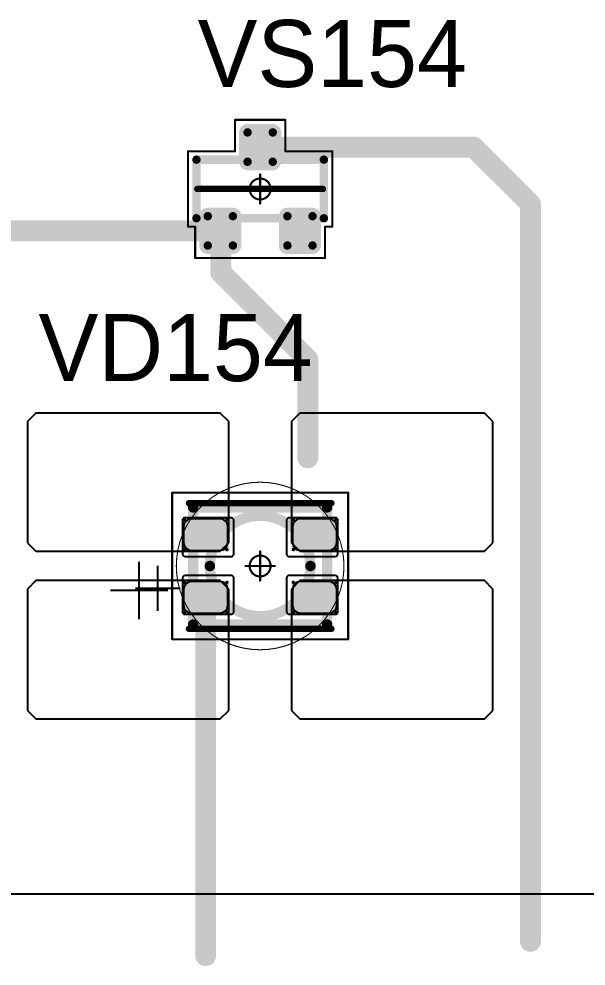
# Model space of a CAD drawing. Header units: millimetres. Extents: x 0 to 400, y 0 to 514.
# Drawn here: x 194.25 to 207.78, y 22.95 to 45.56 of the extents above; entities that cross this region are included whole.
import ezdxf

# ---------------------------------------------------------------- set-up
doc = ezdxf.new("R2010")
doc.units = ezdxf.units.MM
for name, color, linetype in [('Mechanical13', 56, 'Continuous'), ('Mechanical15', 56, 'Continuous'), ('Mechanical2', 216, 'Continuous'), ('TopLayer', 1, 'Continuous'), ('TopOverlay', 2, 'Continuous'), ('TopPaste', 8, 'Continuous'), ('TopSolder', 216, 'Continuous')]:
    doc.layers.add(name, color=color, linetype=linetype)

# ---------------------------------------------------------------- blocks, each defined once
blk = doc.blocks.new('SOT23_28')
at = {"layer": 'Mechanical13', "const_width": 0.2}
for points in [[(0.7, 1.52), (-0.7, 1.52)], [(-0.7, 1.52), (-0.7, -1.52)], [(0.7, 1.52), (0.7, -1.52)], [(-0.7, -1.52), (0.7, -1.52)]]:
    blk.add_lwpolyline(points, dxfattribs=at)
at = {"layer": 'Mechanical13', "const_width": 0.1}
for points in [[(-0.75, 1.52, 1), (-0.65, 1.52, 1)], [(-0.75, 1.52, 1), (-0.65, 1.52, 1)], [(0.65, 1.52, 1), (0.75, 1.52, 1)], [(0.65, 1.52, 1), (0.75, 1.52, 1)], [(-0.75, -1.52, 1), (-0.65, -1.52, 1)], [(-0.75, -1.52, 1), (-0.65, -1.52, 1)], [(0.65, -1.52, 1), (0.75, -1.52, 1)], [(0.65, -1.52, 1), (0.75, -1.52, 1)]]:
    blk.add_lwpolyline(points, format="xyb", close=True, dxfattribs=at)
at = {"layer": 'Mechanical15', "const_width": 0.05}
for points in [[(-0.9, 1.72), (-0.9, 1.55)], [(-0.9, 1.72), (0.9, 1.72)], [(0.9, 1.72), (0.9, 0.6)], [(-1.65, 1.55), (-1.65, -1.55)], [(-1.65, 1.55), (-0.9, 1.55)], [(0.9, 0.6), (1.65, 0.6)], [(1.65, 0.6), (1.65, -0.6)], [(0, 0.35), (0, -0.35)], [(0.35, 0), (-0.35, 0)], [(0.9, -0.6), (1.65, -0.6)], [(0.9, -0.6), (0.9, -1.72)], [(-1.65, -1.55), (-0.9, -1.55)], [(-0.9, -1.55), (-0.9, -1.72)], [(-0.9, -1.72), (0.9, -1.72)]]:
    blk.add_lwpolyline(points, dxfattribs=at)
at = {"layer": 'Mechanical15'}
for points, const_width in [([(-0.913, 1.72, 1), (-0.888, 1.72, 1)], 0.025), ([(-0.913, 1.72, 1), (-0.888, 1.72, 1)], 0.025), ([(0.888, 1.72, 1), (0.913, 1.72, 1)], 0.025), ([(0.888, 1.72, 1), (0.913, 1.72, 1)], 0.025), ([(-1.662, 1.55, 1), (-1.637, 1.55, 1)], 0.025), ([(-1.662, 1.55, 1), (-1.637, 1.55, 1)], 0.025), ([(-0.913, 1.55, 1), (-0.888, 1.55, 1)], 0.025), ([(-0.913, 1.55, 1), (-0.888, 1.55, 1)], 0.025), ([(0.888, 0.6, 1), (0.913, 0.6, 1)], 0.025), ([(0.888, 0.6, 1), (0.913, 0.6, 1)], 0.025), ([(1.637, 0.6, 1), (1.662, 0.6, 1)], 0.025), ([(1.637, 0.6, 1), (1.662, 0.6, 1)], 0.025), ([(0.25, 0, 1), (-0.25, 0, 1)], 0.05), ([(-0.012, 0.35, 1), (0.012, 0.35, 1)], 0.025), ([(-0.362, 0, 1), (-0.337, 0, 1)], 0.025), ([(-0.262, 0, 1), (-0.238, 0, 1)], 0.025), ([(0.238, 0, 1), (0.262, 0, 1)], 0.025), ([(0.337, 0, 1), (0.362, 0, 1)], 0.025), ([(-0.012, -0.35, 1), (0.012, -0.35, 1)], 0.025), ([(0.888, -0.6, 1), (0.913, -0.6, 1)], 0.025), ([(0.888, -0.6, 1), (0.913, -0.6, 1)], 0.025), ([(1.637, -0.6, 1), (1.662, -0.6, 1)], 0.025), ([(1.637, -0.6, 1), (1.662, -0.6, 1)], 0.025), ([(-1.662, -1.55, 1), (-1.637, -1.55, 1)], 0.025), ([(-1.662, -1.55, 1), (-1.637, -1.55, 1)], 0.025), ([(-0.913, -1.55, 1), (-0.888, -1.55, 1)], 0.025), ([(-0.913, -1.55, 1), (-0.888, -1.55, 1)], 0.025), ([(-0.913, -1.72, 1), (-0.888, -1.72, 1)], 0.025), ([(-0.913, -1.72, 1), (-0.888, -1.72, 1)], 0.025), ([(0.888, -1.72, 1), (0.913, -1.72, 1)], 0.025), ([(0.888, -1.72, 1), (0.913, -1.72, 1)], 0.025)]:
    blk.add_lwpolyline(points, format="xyb", close=True, dxfattribs=dict(at, const_width=const_width))
at = {"layer": 'TopLayer', "const_width": 0.1}
for points in [[(-1.4, 1.25, 1), (-1.3, 1.25, 1)], [(-0.7, 1.25, 1), (-0.6, 1.25, 1)], [(-1.4, 0.65, 1), (-1.3, 0.65, 1)], [(-0.7, 0.65, 1), (-0.6, 0.65, 1)], [(0.6, 0.3, 1), (0.7, 0.3, 1)], [(1.3, 0.3, 1), (1.4, 0.3, 1)], [(0.6, -0.3, 1), (0.7, -0.3, 1)], [(1.3, -0.3, 1), (1.4, -0.3, 1)], [(-1.4, -0.65, 1), (-1.3, -0.65, 1)], [(-0.7, -0.65, 1), (-0.6, -0.65, 1)], [(-1.4, -1.25, 1), (-1.3, -1.25, 1)], [(-0.7, -1.25, 1), (-0.6, -1.25, 1)]]:
    blk.add_lwpolyline(points, format="xyb", close=True, dxfattribs=at)
at = {"layer": 'TopLayer'}
for points in [[(-1.45, 1.25), (-1.45, 0.65), (-0.55, 1.25), (-0.55, 0.65)], [(-1.35, 1.35), (-1.35, 0.55), (-0.65, 1.35), (-0.65, 0.55)], [(0.55, 0.3), (0.55, -0.3), (1.45, 0.3), (1.45, -0.3)], [(0.65, 0.4), (0.65, -0.4), (1.35, 0.4), (1.35, -0.4)], [(-1.45, -0.65), (-1.45, -1.25), (-0.55, -0.65), (-0.55, -1.25)], [(-1.35, -0.55), (-1.35, -1.35), (-0.65, -0.55), (-0.65, -1.35)]]:
    blk.add_solid(points, dxfattribs=at)
at = {"layer": 'TopOverlay', "const_width": 0.15}
blk.add_lwpolyline([(0, 1.5), (0, -1.5)], dxfattribs=at)
at = {"layer": 'TopOverlay', "const_width": 0.075}
for points in [[(-0.038, 1.5, 1), (0.038, 1.5, 1)], [(-0.038, -1.5, 1), (0.038, -1.5, 1)]]:
    blk.add_lwpolyline(points, format="xyb", close=True, dxfattribs=at)
at = {"layer": 'TopPaste', "const_width": 0.075}
for points in [[(-1.387, 1.25, 1), (-1.313, 1.25, 1)], [(-0.687, 1.25, 1), (-0.613, 1.25, 1)], [(-1.387, 0.65, 1), (-1.313, 0.65, 1)], [(-0.687, 0.65, 1), (-0.613, 0.65, 1)], [(0.613, 0.3, 1), (0.687, 0.3, 1)], [(1.312, 0.3, 1), (1.387, 0.3, 1)], [(0.613, -0.3, 1), (0.687, -0.3, 1)], [(1.312, -0.3, 1), (1.387, -0.3, 1)], [(-1.387, -0.65, 1), (-1.313, -0.65, 1)], [(-0.687, -0.65, 1), (-0.613, -0.65, 1)], [(-1.387, -1.25, 1), (-1.313, -1.25, 1)], [(-0.687, -1.25, 1), (-0.613, -1.25, 1)]]:
    blk.add_lwpolyline(points, format="xyb", close=True, dxfattribs=at)
at = {"layer": 'TopPaste'}
for points in [[(-1.425, 1.25), (-1.425, 0.65), (-0.575, 1.25), (-0.575, 0.65)], [(-1.35, 1.325), (-1.35, 0.575), (-0.65, 1.325), (-0.65, 0.575)], [(0.575, 0.3), (0.575, -0.3), (1.425, 0.3), (1.425, -0.3)], [(0.65, 0.375), (0.65, -0.375), (1.35, 0.375), (1.35, -0.375)], [(-1.425, -0.65), (-1.425, -1.25), (-0.575, -0.65), (-0.575, -1.25)], [(-1.35, -0.575), (-1.35, -1.325), (-0.65, -0.575), (-0.65, -1.325)]]:
    blk.add_solid(points, dxfattribs=at)
at = {"layer": 'TopSolder', "const_width": 0.202}
for points in [[(-1.451, 1.25, 1), (-1.249, 1.25, 1)], [(-0.751, 1.25, 1), (-0.549, 1.25, 1)], [(-1.451, 0.65, 1), (-1.249, 0.65, 1)], [(-0.751, 0.65, 1), (-0.549, 0.65, 1)], [(0.549, 0.3, 1), (0.751, 0.3, 1)], [(1.249, 0.3, 1), (1.451, 0.3, 1)], [(0.549, -0.3, 1), (0.751, -0.3, 1)], [(1.249, -0.3, 1), (1.451, -0.3, 1)], [(-1.451, -0.65, 1), (-1.249, -0.65, 1)], [(-0.751, -0.65, 1), (-0.549, -0.65, 1)], [(-1.451, -1.25, 1), (-1.249, -1.25, 1)], [(-0.751, -1.25, 1), (-0.549, -1.25, 1)]]:
    blk.add_lwpolyline(points, format="xyb", close=True, dxfattribs=at)
at = {"layer": 'TopSolder'}
for points in [[(-1.35, 1.452), (-1.35, 0.448), (-0.65, 1.452), (-0.65, 0.448)], [(-1.552, 1.25), (-1.552, 0.65), (-0.448, 1.25), (-0.448, 0.65)], [(0.65, 0.502), (0.65, -0.502), (1.35, 0.502), (1.35, -0.502)], [(0.448, 0.3), (0.448, -0.3), (1.552, 0.3), (1.552, -0.3)], [(-1.35, -0.448), (-1.35, -1.452), (-0.65, -0.448), (-0.65, -1.452)], [(-1.552, -0.65), (-1.552, -1.25), (-0.448, -0.65), (-0.448, -1.25)]]:
    blk.add_solid(points, dxfattribs=at)
blk = doc.blocks.new('E65F_201')
at = {"layer": 'Mechanical13'}
for p, q in [((2.441, 1.071), (2.441, 0)), ((1.905, 0.536), (2.976, 0.536))]:
    blk.add_line(p, q, dxfattribs=at)
at = {"layer": 'Mechanical13', "const_width": 0.25}
for points in [[(-1.6, 1.4), (-1.6, -1.4)], [(1.6, 1.4), (-1.6, 1.4)], [(1.6, -1.4), (1.6, 1.4)], [(1.6, -1.4), (-1.6, -1.4)]]:
    blk.add_lwpolyline(points, dxfattribs=at)
at = {"layer": 'Mechanical13'}
for points, const_width in [([(-1.663, 1.4, 1), (-1.538, 1.4, 1)], 0.125), ([(-1.663, 1.4, 1), (-1.538, 1.4, 1)], 0.125), ([(1.537, 1.4, 1), (1.662, 1.4, 1)], 0.125), ([(1.537, 1.4, 1), (1.662, 1.4, 1)], 0.125), ([(1.2, 0, 1), (-1.2, 0, 1)], 0.25), ([(-1.263, 0, 1), (-1.138, 0, 1)], 0.125), ([(1.137, 0, 1), (1.262, 0, 1)], 0.125), ([(-1.663, -1.4, 1), (-1.538, -1.4, 1)], 0.125), ([(-1.663, -1.4, 1), (-1.538, -1.4, 1)], 0.125), ([(1.537, -1.4, 1), (1.662, -1.4, 1)], 0.125), ([(1.537, -1.4, 1), (1.662, -1.4, 1)], 0.125)]:
    blk.add_lwpolyline(points, format="xyb", close=True, dxfattribs=dict(at, const_width=const_width))
at = {"layer": 'Mechanical15', "const_width": 0.05}
for points in [[(2.1, 1.75), (-2.1, 1.75)], [(-2.1, 1.75), (-2.1, -1.75)], [(2.1, -1.75), (2.1, 1.75)], [(0, 0.35), (0, -0.35)], [(0, 0.35), (0, -0.35)], [(0.35, 0), (-0.35, 0)], [(0.35, 0), (-0.35, 0)], [(2.1, -1.75), (-2.1, -1.75)]]:
    blk.add_lwpolyline(points, dxfattribs=at)
at = {"layer": 'Mechanical15'}
for points, const_width in [([(-2.113, 1.75, 1), (-2.088, 1.75, 1)], 0.025), ([(-2.113, 1.75, 1), (-2.088, 1.75, 1)], 0.025), ([(2.087, 1.75, 1), (2.112, 1.75, 1)], 0.025), ([(2.087, 1.75, 1), (2.112, 1.75, 1)], 0.025), ([(0.25, 0, 1), (-0.25, 0, 1)], 0.05), ([(0.25, 0, 1), (-0.25, 0, 1)], 0.05), ([(-0.013, 0.35, 1), (0.012, 0.35, 1)], 0.025), ([(-0.013, 0.35, 1), (0.012, 0.35, 1)], 0.025), ([(-0.363, 0, 1), (-0.338, 0, 1)], 0.025), ([(-0.363, 0, 1), (-0.338, 0, 1)], 0.025), ([(-0.263, 0, 1), (-0.238, 0, 1)], 0.025), ([(-0.263, 0, 1), (-0.238, 0, 1)], 0.025), ([(0.237, 0, 1), (0.262, 0, 1)], 0.025), ([(0.237, 0, 1), (0.262, 0, 1)], 0.025), ([(0.337, 0, 1), (0.362, 0, 1)], 0.025), ([(0.337, 0, 1), (0.362, 0, 1)], 0.025), ([(-0.013, -0.35, 1), (0.012, -0.35, 1)], 0.025), ([(-0.013, -0.35, 1), (0.012, -0.35, 1)], 0.025), ([(-2.113, -1.75, 1), (-2.088, -1.75, 1)], 0.025), ([(-2.113, -1.75, 1), (-2.088, -1.75, 1)], 0.025), ([(2.087, -1.75, 1), (2.112, -1.75, 1)], 0.025), ([(2.087, -1.75, 1), (2.112, -1.75, 1)], 0.025)]:
    blk.add_lwpolyline(points, format="xyb", close=True, dxfattribs=dict(at, const_width=const_width))
at = {"layer": 'TopLayer'}
for p, q in [((-5.35, 3.65), (-5.55, 3.45)), ((-0.95, 3.65), (-5.35, 3.65)), ((-5.35, 3.65), (-5.35, 3.65)), ((-0.75, 3.45), (-0.95, 3.65)), ((0.95, 3.65), (0.75, 3.45)), ((5.35, 3.65), (0.95, 3.65)), ((0.95, 3.65), (0.95, 3.65)), ((5.55, 3.45), (5.35, 3.65)), ((-5.55, 3.45), (-5.55, 3.45)), ((-5.55, 3.45), (-5.55, 0.55)), ((-0.75, 0.55), (-0.75, 3.45)), ((0.75, 3.45), (0.75, 3.45)), ((0.75, 3.45), (0.75, 0.55)), ((5.55, 0.55), (5.55, 3.45)), ((-5.55, 0.55), (-5.35, 0.35)), ((-0.95, 0.35), (-0.75, 0.55)), ((0.75, 0.55), (0.95, 0.35)), ((5.35, 0.35), (5.55, 0.55)), ((-5.35, 0.35), (-0.95, 0.35)), ((0.95, 0.35), (5.35, 0.35)), ((-5.35, -0.35), (-5.55, -0.55)), ((-0.95, -0.35), (-5.35, -0.35)), ((-5.35, -0.35), (-5.35, -0.35)), ((-0.75, -0.55), (-0.95, -0.35)), ((0.95, -0.35), (0.75, -0.55)), ((5.35, -0.35), (0.95, -0.35)), ((0.95, -0.35), (0.95, -0.35)), ((5.55, -0.55), (5.35, -0.35)), ((-5.55, -0.55), (-5.55, -0.55)), ((-5.55, -0.55), (-5.55, -3.45)), ((-0.75, -3.45), (-0.75, -0.55)), ((0.75, -0.55), (0.75, -0.55)), ((0.75, -0.55), (0.75, -3.45)), ((5.55, -3.45), (5.55, -0.55)), ((-5.55, -3.45), (-5.35, -3.65)), ((-0.95, -3.65), (-0.75, -3.45)), ((0.75, -3.45), (0.95, -3.65)), ((5.35, -3.65), (5.55, -3.45)), ((-5.35, -3.65), (-0.95, -3.65)), ((0.95, -3.65), (5.35, -3.65))]:
    blk.add_line(p, q, dxfattribs=at)
at = {"layer": 'TopLayer', "const_width": 0.04}
for points in [[(-1.83, 1.11, 1), (-1.79, 1.11, 1)], [(-0.81, 1.11, 1), (-0.77, 1.11, 1)], [(0.77, 1.11, 1), (0.81, 1.11, 1)], [(1.79, 1.11, 1), (1.83, 1.11, 1)], [(-1.83, 0.39, 1), (-1.79, 0.39, 1)], [(-0.81, 0.39, 1), (-0.77, 0.39, 1)], [(0.77, 0.39, 1), (0.81, 0.39, 1)], [(1.79, 0.39, 1), (1.83, 0.39, 1)], [(-1.83, -0.39, 1), (-1.79, -0.39, 1)], [(-0.81, -0.39, 1), (-0.77, -0.39, 1)], [(0.77, -0.39, 1), (0.81, -0.39, 1)], [(1.79, -0.39, 1), (1.83, -0.39, 1)], [(-1.83, -1.11, 1), (-1.79, -1.11, 1)], [(-0.81, -1.11, 1), (-0.77, -1.11, 1)], [(0.77, -1.11, 1), (0.81, -1.11, 1)], [(1.79, -1.11, 1), (1.83, -1.11, 1)]]:
    blk.add_lwpolyline(points, format="xyb", close=True, dxfattribs=at)
at = {"layer": 'TopLayer'}
for points in [[(-1.81, 1.15), (-1.81, 0.35), (-0.79, 1.15), (-0.79, 0.35)], [(0.79, 1.15), (0.79, 0.35), (1.81, 1.15), (1.81, 0.35)], [(-1.85, 1.11), (-1.85, 0.39), (-0.75, 1.11), (-0.75, 0.39)], [(0.75, 1.11), (0.75, 0.39), (1.85, 1.11), (1.85, 0.39)], [(-1.85, -0.39), (-1.85, -1.11), (-0.75, -0.39), (-0.75, -1.11)], [(-1.81, -0.35), (-1.81, -1.15), (-0.79, -0.35), (-0.79, -1.15)], [(0.75, -0.39), (0.75, -1.11), (1.85, -0.39), (1.85, -1.11)], [(0.79, -0.35), (0.79, -1.15), (1.81, -0.35), (1.81, -1.15)]]:
    blk.add_solid(points, dxfattribs=at)
at = {"layer": 'TopOverlay'}
for p, q in [((2.886, 1.271), (2.886, -0.1)), ((2.2, 0.586), (3.571, 0.586))]:
    blk.add_line(p, q, dxfattribs=at)
at = {"layer": 'TopOverlay', "const_width": 0.15}
for points in [[(1.7, 1.5), (-1.7, 1.5)], [(1.7, -1.5), (-1.7, -1.5)]]:
    blk.add_lwpolyline(points, dxfattribs=at)
at = {"layer": 'TopOverlay', "const_width": 0.075}
for points in [[(-1.738, 1.5, 1), (-1.663, 1.5, 1)], [(1.662, 1.5, 1), (1.737, 1.5, 1)], [(-1.738, -1.5, 1), (-1.663, -1.5, 1)], [(1.662, -1.5, 1), (1.737, -1.5, 1)]]:
    blk.add_lwpolyline(points, format="xyb", close=True, dxfattribs=at)
at = {"layer": 'TopPaste'}
for p, q in [((-1.814, 1.011), (-1.829, 0.938)), ((-1.829, 0.938), (-1.829, 0.562)), ((-1.773, 1.073), (-1.814, 1.011)), ((-1.711, 1.114), (-1.773, 1.073)), ((-1.638, 1.129), (-1.711, 1.114)), ((-0.963, 1.129), (-1.638, 1.129)), ((-0.889, 1.114), (-0.963, 1.129)), ((-0.827, 1.073), (-0.889, 1.114)), ((-0.786, 1.011), (-0.827, 1.073)), ((-0.771, 0.938), (-0.786, 1.011)), ((-0.771, 0.562), (-0.771, 0.938)), ((0.786, 1.011), (0.771, 0.938)), ((0.771, 0.938), (0.771, 0.562)), ((0.827, 1.073), (0.786, 1.011)), ((0.889, 1.114), (0.827, 1.073)), ((0.962, 1.129), (0.889, 1.114)), ((1.637, 1.129), (0.962, 1.129)), ((1.711, 1.114), (1.637, 1.129)), ((1.773, 1.073), (1.711, 1.114)), ((1.814, 1.011), (1.773, 1.073)), ((1.829, 0.938), (1.814, 1.011)), ((1.829, 0.562), (1.829, 0.938)), ((-1.829, 0.562), (-1.814, 0.489)), ((-1.814, 0.489), (-1.773, 0.427)), ((-0.827, 0.427), (-0.786, 0.489)), ((-0.786, 0.489), (-0.771, 0.562)), ((0.771, 0.562), (0.786, 0.489)), ((0.786, 0.489), (0.827, 0.427)), ((1.773, 0.427), (1.814, 0.489)), ((1.814, 0.489), (1.829, 0.562)), ((-1.773, 0.427), (-1.711, 0.386)), ((-1.711, 0.386), (-1.638, 0.371)), ((-1.638, 0.371), (-0.963, 0.371)), ((-0.963, 0.371), (-0.889, 0.386)), ((-0.889, 0.386), (-0.827, 0.427)), ((0.827, 0.427), (0.889, 0.386)), ((0.889, 0.386), (0.962, 0.371)), ((0.962, 0.371), (1.637, 0.371)), ((1.637, 0.371), (1.711, 0.386)), ((1.711, 0.386), (1.773, 0.427)), ((-1.773, -0.427), (-1.814, -0.489)), ((-1.711, -0.386), (-1.773, -0.427)), ((-1.638, -0.371), (-1.711, -0.386)), ((-0.963, -0.371), (-1.638, -0.371)), ((-0.889, -0.386), (-0.963, -0.371)), ((-0.827, -0.427), (-0.889, -0.386)), ((-0.786, -0.489), (-0.827, -0.427)), ((0.827, -0.427), (0.786, -0.489)), ((0.889, -0.386), (0.827, -0.427)), ((0.962, -0.371), (0.889, -0.386)), ((1.637, -0.371), (0.962, -0.371)), ((1.711, -0.386), (1.637, -0.371)), ((1.773, -0.427), (1.711, -0.386)), ((1.814, -0.489), (1.773, -0.427)), ((-1.814, -0.489), (-1.829, -0.563)), ((-1.829, -0.563), (-1.829, -0.938)), ((-0.771, -0.563), (-0.786, -0.489)), ((-0.771, -0.938), (-0.771, -0.563)), ((0.786, -0.489), (0.771, -0.563)), ((0.771, -0.563), (0.771, -0.938)), ((1.829, -0.563), (1.814, -0.489)), ((1.829, -0.938), (1.829, -0.563)), ((-1.829, -0.938), (-1.814, -1.011)), ((-1.814, -1.011), (-1.773, -1.073)), ((-1.773, -1.073), (-1.711, -1.114)), ((-1.711, -1.114), (-1.638, -1.129)), ((-1.638, -1.129), (-0.963, -1.129)), ((-0.963, -1.129), (-0.889, -1.114)), ((-0.889, -1.114), (-0.827, -1.073)), ((-0.827, -1.073), (-0.786, -1.011)), ((-0.786, -1.011), (-0.771, -0.938)), ((0.771, -0.938), (0.786, -1.011)), ((0.786, -1.011), (0.827, -1.073)), ((0.827, -1.073), (0.889, -1.114)), ((0.889, -1.114), (0.962, -1.129)), ((0.962, -1.129), (1.637, -1.129)), ((1.637, -1.129), (1.711, -1.114)), ((1.711, -1.114), (1.773, -1.073)), ((1.773, -1.073), (1.814, -1.011)), ((1.814, -1.011), (1.829, -0.938))]:
    blk.add_line(p, q, dxfattribs=at)
at = {"layer": 'TopSolder'}
for p, q in [((-1.828, 1.143), (-1.842, 1.129)), ((-1.81, 1.151), (-1.828, 1.143)), ((-1.8, 1.151), (-1.81, 1.151)), ((-0.7, 1.151), (-1.8, 1.151)), ((-0.685, 1.151), (-0.7, 1.151)), ((-0.7, 1.151), (-0.7, 1.151)), ((-0.658, 1.139), (-0.685, 1.151)), ((-0.636, 1.118), (-0.658, 1.139)), ((0.657, 1.139), (0.636, 1.118)), ((0.685, 1.151), (0.657, 1.139)), ((0.7, 1.151), (0.685, 1.151)), ((1.8, 1.151), (0.7, 1.151)), ((1.81, 1.151), (1.8, 1.151)), ((1.8, 1.151), (1.8, 1.151)), ((1.828, 1.143), (1.81, 1.151)), ((1.842, 1.129), (1.828, 1.143)), ((-1.842, 1.129), (-1.85, 1.111)), ((-1.85, 1.111), (-1.85, 1.101)), ((-1.85, 1.101), (-1.85, 1.101)), ((-1.85, 1.101), (-1.85, 0.301)), ((-0.625, 1.09), (-0.636, 1.118)), ((-0.625, 1.076), (-0.625, 1.09)), ((-0.625, 0.301), (-0.625, 1.076)), ((0.636, 1.118), (0.625, 1.09)), ((0.625, 1.09), (0.625, 1.076)), ((0.625, 1.076), (0.625, 1.076)), ((0.625, 1.076), (0.625, 0.301)), ((1.85, 1.111), (1.842, 1.129)), ((1.85, 1.101), (1.85, 1.111)), ((1.85, 0.301), (1.85, 1.101)), ((-1.85, 0.301), (-1.85, 0.286)), ((-1.85, 0.286), (-1.839, 0.258)), ((-1.839, 0.258), (-1.818, 0.237)), ((-1.818, 0.237), (-1.79, 0.226)), ((-0.685, 0.226), (-0.658, 0.237)), ((-0.658, 0.237), (-0.636, 0.258)), ((-0.636, 0.258), (-0.625, 0.286)), ((-0.625, 0.286), (-0.625, 0.301)), ((-0.625, 0.301), (-0.625, 0.301)), ((0.625, 0.301), (0.625, 0.286)), ((0.625, 0.286), (0.636, 0.258)), ((0.636, 0.258), (0.657, 0.237)), ((0.657, 0.237), (0.685, 0.226)), ((1.79, 0.226), (1.817, 0.237)), ((1.817, 0.237), (1.839, 0.258)), ((1.839, 0.258), (1.85, 0.286)), ((1.85, 0.286), (1.85, 0.301)), ((1.85, 0.301), (1.85, 0.301)), ((-1.79, 0.226), (-1.775, 0.226)), ((-1.775, 0.226), (-1.775, 0.226)), ((-1.775, 0.226), (-0.7, 0.226)), ((-0.7, 0.226), (-0.685, 0.226)), ((0.685, 0.226), (0.7, 0.226)), ((0.7, 0.226), (0.7, 0.226)), ((0.7, 0.226), (1.775, 0.226)), ((1.775, 0.226), (1.79, 0.226)), ((-1.79, -0.224), (-1.818, -0.236)), ((-1.775, -0.224), (-1.79, -0.224)), ((-0.7, -0.224), (-1.775, -0.224)), ((-0.685, -0.224), (-0.7, -0.224)), ((-0.7, -0.224), (-0.7, -0.224)), ((-0.658, -0.236), (-0.685, -0.224)), ((0.685, -0.224), (0.657, -0.236)), ((0.7, -0.224), (0.685, -0.224)), ((1.775, -0.224), (0.7, -0.224)), ((1.79, -0.224), (1.775, -0.224)), ((1.775, -0.224), (1.775, -0.224)), ((1.817, -0.236), (1.79, -0.224)), ((-1.839, -0.257), (-1.85, -0.285)), ((-1.85, -0.285), (-1.85, -0.299)), ((-1.85, -0.299), (-1.85, -0.299)), ((-1.85, -0.299), (-1.85, -1.099)), ((-1.818, -0.236), (-1.839, -0.257)), ((-0.636, -0.257), (-0.658, -0.236)), ((-0.625, -0.285), (-0.636, -0.257)), ((-0.625, -0.299), (-0.625, -0.285)), ((-0.625, -1.074), (-0.625, -0.299)), ((0.636, -0.257), (0.625, -0.285)), ((0.625, -0.285), (0.625, -0.299)), ((0.625, -0.299), (0.625, -0.299)), ((0.625, -0.299), (0.625, -1.074)), ((0.657, -0.236), (0.636, -0.257)), ((1.839, -0.257), (1.817, -0.236)), ((1.85, -0.285), (1.839, -0.257)), ((1.85, -0.299), (1.85, -0.285)), ((1.85, -1.099), (1.85, -0.299)), ((-1.85, -1.099), (-1.85, -1.109)), ((-1.85, -1.109), (-1.842, -1.128)), ((-1.842, -1.128), (-1.828, -1.142)), ((-0.658, -1.138), (-0.636, -1.117)), ((-0.636, -1.117), (-0.625, -1.089)), ((-0.625, -1.089), (-0.625, -1.074)), ((-0.625, -1.074), (-0.625, -1.074)), ((0.625, -1.074), (0.625, -1.089)), ((0.625, -1.089), (0.636, -1.117)), ((0.636, -1.117), (0.657, -1.138)), ((1.828, -1.142), (1.842, -1.128)), ((1.842, -1.128), (1.85, -1.109)), ((1.85, -1.109), (1.85, -1.099)), ((1.85, -1.099), (1.85, -1.099)), ((-1.828, -1.142), (-1.81, -1.149)), ((-1.81, -1.149), (-1.8, -1.149)), ((-1.8, -1.149), (-0.7, -1.149)), ((-1.8, -1.149), (-1.8, -1.149)), ((-0.7, -1.149), (-0.685, -1.149)), ((-0.685, -1.149), (-0.658, -1.138)), ((0.657, -1.138), (0.685, -1.149)), ((0.685, -1.149), (0.7, -1.149)), ((0.7, -1.149), (1.8, -1.149)), ((0.7, -1.149), (0.7, -1.149)), ((1.8, -1.149), (1.81, -1.149)), ((1.81, -1.149), (1.828, -1.142))]:
    blk.add_line(p, q, dxfattribs=at)

msp = doc.modelspace()

# ---------------------------------------------------------------- linework, layer by layer
at = {"layer": 'Mechanical2'}
for points, const_width in [([(202, 32.5, 1), (198, 32.5, 1)], 0.0254), ([(200, 34.5, 1), (200, 34.5, 1)], 0.0005), ([(197.994, 32.5, 1), (198.006, 32.5, 1)], 0.0127), ([(198, 32.5, 1), (198, 32.5, 1)], 0.0005), ([(201.994, 32.5, 1), (202.006, 32.5, 1)], 0.0127), ([(202, 32.5, 1), (202, 32.5, 1)], 0.0005), ([(200, 30.5, 1), (200, 30.5, 1)], 0.0005)]:
    msp.add_lwpolyline(points, format="xyb", close=True, dxfattribs=dict(at, const_width=const_width))
at = {"layer": 'Mechanical2', "const_width": 0.001}
for points in [[(200, 30.5), (200, 34.5)], [(198, 32.5), (202, 32.5)]]:
    msp.add_lwpolyline(points, dxfattribs=at)
at = {"layer": 'TopLayer'}
msp.add_line((12.5, 24.675), (387.5, 24.675), dxfattribs=at)
at = {"layer": 'TopLayer', "const_width": 0.5}
for points in [[(200, 42.5), (205.092, 42.5)], [(205.092, 42.5), (206.45, 41.142)], [(206.45, 23.542), (206.45, 41.142)], [(186.5, 40.5), (199.05, 40.5)], [(199.06, 39.508), (199.06, 40.49)], [(199.06, 39.508), (201.135, 37.433)], [(201.135, 35.083), (201.135, 37.433)], [(198.7, 23.2), (198.7, 31.75)]]:
    msp.add_lwpolyline(points, dxfattribs=at)
at = {"layer": 'TopLayer', "const_width": 0.25}
for points in [[(199.875, 42.5, 1), (200.125, 42.5, 1)], [(204.967, 42.5, 1), (205.217, 42.5, 1)], [(204.967, 42.5, 1), (205.217, 42.5, 1)], [(206.325, 41.142, 1), (206.575, 41.142, 1)], [(206.325, 41.142, 1), (206.575, 41.142, 1)], [(198.925, 40.5, 1), (199.175, 40.5, 1)], [(198.935, 40.49, 1), (199.185, 40.49, 1)], [(198.935, 39.508, 1), (199.185, 39.508, 1)], [(198.935, 39.508, 1), (199.185, 39.508, 1)], [(201.01, 37.433, 1), (201.26, 37.433, 1)], [(201.01, 37.433, 1), (201.26, 37.433, 1)], [(201.01, 35.083, 1), (201.26, 35.083, 1)], [(198.575, 31.75, 1), (198.825, 31.75, 1)], [(206.325, 23.542, 1), (206.575, 23.542, 1)], [(198.575, 23.2, 1), (198.825, 23.2, 1)]]:
    msp.add_lwpolyline(points, format="xyb", close=True, dxfattribs=at)

# ---------------------------------------------------------------- block references
for name, p, rotation in [('SOT23_28', (200, 41.5), 90), ('E65F_201', (200, 32.5), 180)]:
    msp.add_blockref(name, p, dxfattribs=dict(rotation=rotation))

# ---------------------------------------------------------------- texts
at = {"layer": 'TopOverlay'}
for s, p in [('VS154', (198.508, 43.935)), ('VD154', (194.713, 36.913))]:
    msp.add_text(s, height=1.6, dxfattribs=at).set_placement(p)

doc.saveas('drawing.dxf')
